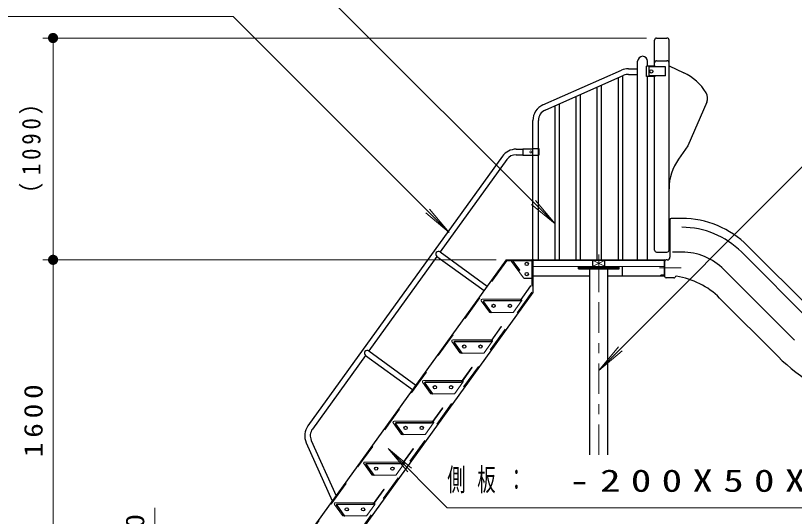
# Model space of a CAD drawing. Units: millimetres on the paper, scale 1:50. Extents: x -365 to 0, y 0 to 257.
# Drawn here: x -286.6 to -210, y 116.2 to 165.4 of the extents above; entities that cross this region are included whole.
import ezdxf

# ---------------------------------------------------------------- set-up
doc = ezdxf.new("R2010")
doc.units = ezdxf.units.MM
doc.linetypes.add('USER1', pattern=[4.5, 2.5, -2])
doc.linetypes.add('USER2', pattern=[6, 3, -1, 1, -1])
doc.layers.add('LY_1', color=7, linetype='Continuous', lineweight=13)
doc.styles.add('ＭＳ ゴシック', font='')
doc.styles.get('ＭＳ ゴシック').set_extended_font_data('MS Gothic')

# ---------------------------------------------------------------- blocks, each defined once
blk = doc.blocks.new('filled_dot')
at = {"color": 0, "linetype": 'Continuous', "lineweight": -2, "const_width": 1.25}
blk.add_lwpolyline([(-0.625, 0, 1), (0.625, 0, 1)], format="xyb", close=True, dxfattribs=at)

msp = doc.modelspace()

# ---------------------------------------------------------------- linework, layer by layer
at = {"layer": 'LY_1'}
for p, q in [((-260.6, 171.938), (-233.559, 144.898)), ((-308.659, 165.3), (-265.218, 165.3)), ((-265.218, 165.3), (-243.97, 144.053)), ((-224.56, 163.173), (-283.949, 163.173)), ((-282.949, 141.373), (-282.949, 163.173)), ((-200.102, 159.649), (-229.24, 130.511)), ((-233.559, 144.898), (-235.487, 147.196)), ((-233.559, 144.898), (-235.857, 146.826)), ((-243.97, 144.053), (-246.268, 145.981)), ((-243.97, 144.053), (-245.899, 146.351)), ((-239.361, 141.373), (-283.949, 141.373)), ((-239.361, 141.373), (-283.949, 141.373)), ((-282.949, 109.373), (-282.949, 141.373)), ((-236.67, 139.615), (-237.825, 141.215)), ((-237.059, 140.329), (-237.708, 141.227)), ((-237.022, 140.356), (-237.67, 141.254)), ((-237.633, 141.327), (-235.832, 141.327)), ((-229.803, 140.745), (-228.677, 141.309)), ((-228.677, 140.745), (-229.803, 141.309)), ((-237.059, 140.329), (-237.022, 140.356)), ((-235.694, 140.727), (-222.786, 140.727)), ((-235.96, 138.832), (-237, 137.392)), ((-235.923, 138.805), (-236.963, 137.365)), ((-235.96, 138.832), (-235.923, 138.805)), ((-240.021, 136.242), (-240.815, 137.342)), ((-240.734, 137.501), (-236.922, 137.501)), ((-239.831, 136.167), (-240.597, 137.227)), ((-239.793, 136.194), (-240.559, 137.254)), ((-240.522, 137.373), (-237.038, 137.373)), ((-240.522, 137.327), (-237.038, 137.327)), ((-236.844, 137.342), (-237.639, 136.242)), ((-239.94, 136.201), (-237.72, 136.201)), ((-239.831, 136.167), (-239.793, 136.194)), ((-238.849, 134.832), (-239.889, 133.392)), ((-238.812, 134.805), (-239.852, 133.365)), ((-238.849, 134.832), (-238.812, 134.805)), ((-243.623, 133.501), (-239.81, 133.501)), ((-243.411, 133.373), (-239.926, 133.373)), ((-242.91, 132.242), (-243.704, 133.342)), ((-242.72, 132.167), (-243.485, 133.227)), ((-242.682, 132.194), (-243.448, 133.254)), ((-243.411, 133.327), (-239.926, 133.327)), ((-239.733, 133.342), (-240.527, 132.242)), ((-229.24, 130.511), (-227.312, 132.809)), ((-242.828, 132.201), (-240.609, 132.201)), ((-242.72, 132.167), (-242.682, 132.194)), ((-229.24, 130.511), (-226.942, 132.44)), ((-241.738, 130.832), (-242.778, 129.392)), ((-241.701, 130.805), (-242.741, 129.365)), ((-241.738, 130.832), (-241.701, 130.805)), ((-245.798, 128.242), (-246.593, 129.342)), ((-246.512, 129.501), (-242.699, 129.501)), ((-245.609, 128.167), (-246.374, 129.227)), ((-245.571, 128.194), (-246.337, 129.254)), ((-246.3, 129.373), (-242.815, 129.373)), ((-246.3, 129.327), (-242.815, 129.327)), ((-242.622, 129.342), (-243.416, 128.242)), ((-245.717, 128.201), (-243.497, 128.201)), ((-245.609, 128.167), (-245.571, 128.194)), ((-244.627, 126.832), (-245.667, 125.392)), ((-244.59, 126.805), (-245.63, 125.365)), ((-244.627, 126.832), (-244.59, 126.805)), ((-248.687, 124.242), (-249.482, 125.342)), ((-249.401, 125.501), (-245.588, 125.501)), ((-248.497, 124.167), (-249.263, 125.227)), ((-248.46, 124.194), (-249.226, 125.254)), ((-249.189, 125.373), (-245.704, 125.373)), ((-249.189, 125.327), (-245.704, 125.327)), ((-245.511, 125.342), (-246.305, 124.242)), ((-248.606, 124.201), (-246.386, 124.201)), ((-248.497, 124.167), (-248.46, 124.194)), ((-249.98, 122.829), (-248.052, 120.531)), ((-249.98, 122.829), (-247.682, 120.901)), ((-244.157, 117.006), (-249.98, 122.829)), ((-247.516, 122.832), (-248.556, 121.392)), ((-247.478, 122.805), (-248.519, 121.365)), ((-247.516, 122.832), (-247.478, 122.805)), ((-251.576, 120.242), (-252.371, 121.342)), ((-252.29, 121.501), (-248.477, 121.501)), ((-251.386, 120.167), (-252.152, 121.227)), ((-251.349, 120.194), (-252.115, 121.254)), ((-252.078, 121.373), (-248.593, 121.373)), ((-252.078, 121.327), (-248.593, 121.327)), ((-248.4, 121.342), (-249.194, 120.242)), ((-251.495, 120.201), (-249.275, 120.201)), ((-251.386, 120.167), (-251.349, 120.194)), ((-250.405, 118.832), (-251.445, 117.392)), ((-250.367, 118.805), (-251.407, 117.365)), ((-250.405, 118.832), (-250.367, 118.805)), ((-254.465, 116.242), (-255.26, 117.342)), ((-255.178, 117.501), (-251.366, 117.501)), ((-254.966, 117.373), (-251.482, 117.373)), ((-254.966, 117.327), (-251.482, 117.327)), ((-251.289, 117.342), (-252.083, 116.242)), ((-272.949, 107.373), (-272.949, 116.999)), ((-254.275, 116.167), (-255.041, 117.227)), ((-254.238, 116.194), (-255.004, 117.254)), ((-244.157, 117.006), (-199.157, 117.006)), ((-254.384, 116.201), (-252.164, 116.201)), ((-254.275, 116.167), (-254.238, 116.194))]:
    msp.add_line(p, q, dxfattribs=at)
at = {"layer": 'LY_1', "lineweight": 25}
for p, q in [((-223.76, 160.391), (-223.76, 162.973)), ((-223.56, 163.173), (-222.54, 163.173)), ((-222.34, 142.333), (-222.34, 162.973)), ((-225.426, 141.373), (-225.426, 160.887)), ((-223.691, 160.391), (-224.54, 160.391)), ((-224.54, 159.391), (-224.54, 160.391)), ((-224.454, 160.391), (-224.454, 160.887)), ((-224.3, 159.451), (-224.3, 160.331)), ((-222.7, 160.331), (-224.3, 160.331)), ((-223.691, 160.331), (-223.691, 160.391)), ((-223.56, 160.933), (-222.54, 160.933)), ((-222.7, 159.451), (-222.7, 160.331)), ((-222.34, 160.423), (-220.891, 159.755)), ((-234.743, 156.59), (-227.014, 160.003)), ((-234.524, 156.093), (-226.795, 159.505)), ((-226.889, 141.373), (-226.889, 159.463)), ((-226.339, 160.145), (-225.426, 160.145)), ((-226.339, 159.601), (-225.426, 159.601)), ((-222.7, 159.451), (-224.3, 159.451)), ((-223.691, 159.391), (-223.691, 159.451)), ((-227.323, 141.373), (-227.323, 159.272)), ((-223.691, 159.391), (-224.54, 159.391)), ((-224.454, 141.373), (-224.454, 159.391)), ((-223.76, 142.333), (-223.76, 159.391)), ((-229.402, 141.373), (-229.402, 158.354)), ((-228.968, 141.373), (-228.968, 158.546)), ((-231.48, 141.373), (-231.48, 157.436)), ((-231.046, 141.373), (-231.046, 157.628)), ((-233.559, 141.373), (-233.559, 156.519)), ((-233.125, 141.373), (-233.125, 156.71)), ((-218.632, 156.877), (-220.479, 152.565)), ((-235.74, 141.373), (-235.74, 155.061)), ((-235.196, 141.373), (-235.196, 155.061)), ((-220.479, 152.565), (-221.405, 151.272)), ((-237.384, 152.245), (-236.74, 152.245)), ((-236.74, 152.293), (-235.788, 152.293)), ((-236.74, 152.293), (-236.74, 151.653)), ((-235.788, 152.303), (-235.148, 152.303)), ((-235.788, 152.303), (-235.788, 151.643)), ((-235.148, 152.303), (-235.148, 151.643)), ((-238.739, 151.552), (-257.869, 125.065)), ((-238.298, 151.234), (-244.861, 142.147)), ((-237.384, 151.701), (-236.74, 151.701)), ((-236.74, 151.653), (-235.788, 151.653)), ((-235.788, 151.643), (-235.148, 151.643)), ((-222.367, 145.135), (-222.367, 144.207)), ((-222.247, 145.313), (-222.247, 141.626)), ((-221.072, 145.433), (-222.127, 145.433)), ((-214.606, 142.755), (-207.669, 135.817)), ((-244.861, 142.147), (-240.222, 138.796)), ((-223.56, 142.133), (-222.54, 142.133)), ((-221.072, 142.133), (-221.983, 142.133)), ((-215.214, 142.147), (-208.277, 135.209)), ((-238.361, 141.373), (-258.54, 113.433)), ((-245.18, 141.706), (-251.887, 132.419)), ((-245.18, 141.706), (-240.54, 138.355)), ((-238.361, 141.373), (-235.832, 141.373)), ((-235.786, 141.281), (-235.786, 139.773)), ((-235.74, 141.287), (-235.74, 138.17)), ((-235.694, 139.773), (-235.694, 141.287)), ((-235.654, 141.373), (-222.826, 141.373)), ((-235.654, 141.327), (-222.826, 141.327)), ((-229.84, 140.819), (-229.84, 141.235)), ((-228.64, 140.819), (-228.64, 141.235)), ((-222.786, 139.773), (-222.786, 141.287)), ((-222.74, 139.713), (-222.74, 141.287)), ((-222.507, 141.366), (-222.62, 141.366)), ((-231.24, 140.607), (-231.24, 140.727)), ((-231.24, 140.487), (-231.24, 140.607)), ((-231.24, 140.607), (-227.24, 140.607)), ((-231.24, 140.487), (-227.24, 140.487)), ((-230.131, 122.198), (-230.131, 140.487)), ((-228.349, 122.198), (-228.349, 140.487)), ((-227.24, 140.607), (-227.24, 140.727)), ((-227.24, 140.487), (-227.24, 140.607)), ((-226.906, 139.773), (-226.906, 140.727)), ((-216.94, 140.421), (-210.002, 133.484)), ((-236.589, 139.573), (-235.84, 139.573)), ((-235.74, 139.773), (-235.786, 139.773)), ((-230.131, 139.773), (-235.694, 139.773)), ((-222.74, 139.773), (-228.349, 139.773)), ((-223.14, 139.773), (-223.14, 139.873)), ((-222.84, 139.873), (-223.14, 139.873)), ((-221.862, 139.593), (-222.62, 139.593)), ((-235.74, 138.17), (-255.527, 110.773)), ((-237.614, 137.327), (-239.614, 137.327)), ((-217.362, 137.619), (-211.614, 131.872)), ((-240.503, 133.327), (-242.503, 133.327)), ((-252.205, 131.978), (-257.428, 124.747)), ((-252.205, 131.978), (-247.566, 128.627)), ((-251.887, 132.419), (-247.248, 129.068)), ((-243.392, 129.327), (-245.392, 129.327)), ((-246.281, 125.327), (-248.281, 125.327)), ((-258.039, 123.402), (-255.472, 117.68)), ((-257.543, 123.624), (-255.104, 118.189)), ((-249.17, 121.327), (-251.17, 121.327)), ((-252.058, 117.327), (-254.058, 117.327))]:
    msp.add_line(p, q, dxfattribs=at)
at = {"layer": 'LY_1', "linetype": 'USER2'}
for p, q in [((-229.24, 138.9), (-229.24, 142.265)), ((-221.156, 140.573), (-223.272, 140.573)), ((-229.24, 122.198), (-229.24, 138.9))]:
    msp.add_line(p, q, dxfattribs=at)
at = {"layer": 'LY_1', "linetype": 'USER1'}
for p, q in [((-238.315, 141.283), (-258.45, 113.403)), ((-238.315, 141.283), (-235.83, 141.283)), ((-235.83, 141.283), (-235.83, 138.199)), ((-235.83, 138.199), (-255.573, 110.863))]:
    msp.add_line(p, q, dxfattribs=at)
at = {"layer": 'LY_1', "lineweight": 25}
for centre in [(-224.091, 159.891), (-236.34, 140.973), (-236.34, 139.973), (-239.601, 136.851), (-238.001, 136.851), (-242.49, 132.851), (-240.89, 132.851), (-245.379, 128.851), (-243.779, 128.851), (-248.268, 124.851), (-246.668, 124.851), (-251.157, 120.851), (-249.557, 120.851), (-254.046, 116.851), (-252.446, 116.851)]:
    msp.add_circle(centre, 0.16, dxfattribs=at)
at = {"layer": 'LY_1'}
msp.add_circle((-235.948, 151.973), 0.1, dxfattribs=at)
at = {"layer": 'LY_1', "lineweight": 25}
for centre, radius, start, end in [((-223.56, 162.973), 0.2, 90, 180), ((-222.54, 162.973), 0.2, 0, 90), ((-224.94, 160.887), 0.486, 0, 180), ((-223.56, 160.733), 0.2, 90, 180), ((-222.54, 160.733), 0.2, 0, 90), ((-226.339, 158.473), 1.672, 90, 113.82161), ((-226.339, 158.473), 1.128, 90, 113.82161), ((-222.983, 155.214), 5, 30.92221, 65.26068), ((-219.552, 157.27), 1, 336.86307, 30.92221), ((-234.068, 155.061), 1.672, 113.82161, 180), ((-234.068, 155.061), 1.128, 113.82161, 180), ((-237.384, 150.573), 1.672, 90, 144.16234), ((-237.384, 150.573), 1.128, 90, 144.16234), ((-217.34, 148.361), 5, 144.39388, 180), ((-222.307, 145.135), 0.06, 90, 180), ((-222.307, 145.255), 0.06, 270, 0), ((-222.127, 145.313), 0.12, 90, 180), ((-221.072, 136.289), 9.144, 45, 90), ((-222.307, 144.207), 0.06, 180, 270), ((-222.307, 144.087), 0.06, 0, 90), ((-221.072, 136.289), 8.284, 45, 90), ((-245.02, 141.926), 0.272, 54.16235, 234.16235), ((-223.56, 142.333), 0.2, 180, 270), ((-222.54, 142.333), 0.2, 270, 0), ((-221.072, 136.289), 5.844, 45, 90), ((-235.832, 141.281), 0.092, 0, 90), ((-235.654, 141.287), 0.086, 90, 180), ((-235.654, 141.287), 0.04, 90, 180), ((-229.748, 141.235), 0.092, 90, 180), ((-228.732, 141.235), 0.092, 0, 90), ((-222.826, 141.287), 0.086, 0, 90), ((-222.826, 141.287), 0.04, 0, 90), ((-222.62, 141.246), 0.12, 90, 180), ((-222.507, 141.626), 0.26, 270, 0), ((-229.748, 140.819), 0.092, 180, 270), ((-228.732, 140.819), 0.092, 270, 0), ((-235.84, 139.673), 0.1, 270, 0), ((-222.62, 139.713), 0.12, 180, 270), ((-221.862, 139.713), 0.12, 270, 342.43905), ((-221.633, 139.641), 0.12, 81.2965, 162.43905), ((-222.78, 132.147), 7.701, 45.27958, 81.2965), ((-252.046, 132.198), 0.272, 54.16235, 234.16235), ((-199.027, 144.473), 17.811, 225.04917, 254.95083), ((-256.513, 124.086), 1.672, 144.16234, 204.16235), ((-256.513, 124.086), 1.128, 144.16234, 204.16235)]:
    msp.add_arc(centre, radius, start, end, dxfattribs=at)
at = {"layer": 'LY_1'}
for centre, radius, start, end in [((-237.744, 141.273), 0.1, 90, 215.83765), ((-237.633, 141.281), 0.092, 90, 215.83765), ((-237.633, 141.281), 0.046, 90, 215.83765), ((-235.832, 141.281), 0.046, 0, 90), ((-236.589, 139.673), 0.1, 215.83765, 270), ((-240.734, 137.401), 0.1, 90, 215.83765), ((-240.522, 137.281), 0.092, 90, 215.83765), ((-240.522, 137.281), 0.046, 90, 215.83765), ((-237.038, 137.419), 0.046, 270, 324.16235), ((-237.038, 137.419), 0.092, 270, 324.16235), ((-236.925, 137.401), 0.1, 324.16235, 59.69902), ((-239.94, 136.301), 0.1, 215.83765, 270), ((-237.72, 136.301), 0.1, 270, 324.16235), ((-243.623, 133.401), 0.1, 90, 215.83765), ((-243.411, 133.281), 0.092, 90, 215.83765), ((-239.926, 133.419), 0.046, 270, 324.16235), ((-239.926, 133.419), 0.092, 270, 324.16235), ((-239.814, 133.401), 0.1, 324.16235, 59.69902), ((-243.411, 133.281), 0.046, 90, 215.83765), ((-242.828, 132.301), 0.1, 215.83765, 270), ((-240.609, 132.301), 0.1, 270, 324.16235), ((-246.512, 129.401), 0.1, 90, 215.83765), ((-246.3, 129.281), 0.092, 90, 215.83765), ((-246.3, 129.281), 0.046, 90, 215.83765), ((-242.815, 129.419), 0.046, 270, 324.16235), ((-242.815, 129.419), 0.092, 270, 324.16235), ((-242.703, 129.401), 0.1, 324.16235, 59.69902), ((-245.717, 128.301), 0.1, 215.83765, 270), ((-243.497, 128.301), 0.1, 270, 324.16235), ((-249.401, 125.401), 0.1, 90, 215.83765), ((-249.189, 125.281), 0.092, 90, 215.83765), ((-249.189, 125.281), 0.046, 90, 215.83765), ((-245.704, 125.419), 0.046, 270, 324.16235), ((-245.704, 125.419), 0.092, 270, 324.16235), ((-245.592, 125.401), 0.1, 324.16235, 59.69902), ((-248.606, 124.301), 0.1, 215.83765, 270), ((-246.386, 124.301), 0.1, 270, 324.16235), ((-252.29, 121.401), 0.1, 90, 215.83765), ((-252.078, 121.281), 0.092, 90, 215.83765), ((-252.078, 121.281), 0.046, 90, 215.83765), ((-248.593, 121.419), 0.046, 270, 324.16235), ((-248.593, 121.419), 0.092, 270, 324.16235), ((-248.481, 121.401), 0.1, 324.16235, 59.69902), ((-251.495, 120.301), 0.1, 215.83765, 270), ((-249.275, 120.301), 0.1, 270, 324.16235), ((-255.178, 117.401), 0.1, 90, 215.83765), ((-254.966, 117.281), 0.092, 90, 215.83765), ((-254.966, 117.281), 0.046, 90, 215.83765), ((-251.482, 117.419), 0.046, 270, 324.16235), ((-251.482, 117.419), 0.092, 270, 324.16235), ((-251.37, 117.401), 0.1, 324.16235, 59.69902), ((-254.384, 116.301), 0.1, 215.83765, 270), ((-252.164, 116.301), 0.1, 270, 324.16235)]:
    msp.add_arc(centre, radius, start, end, dxfattribs=at)

# ---------------------------------------------------------------- block references
at = {"layer": 'LY_1', "xscale": 0.4, "yscale": 0.4}
for p, rotation in [((-282.949, 163.173), 270), ((-282.949, 141.373), 270), ((-282.949, 141.373), 90)]:
    msp.add_blockref('filled_dot', p, dxfattribs=dict(at, rotation=rotation))

# ---------------------------------------------------------------- texts
at = {"layer": 'LY_1', "char_height": 1.833, "attachment_point": 8, "rotation": 90, "style": 'ＭＳ ゴシック'}
for s, insert in [('\\T1.33;\\W0.9;（1090）', (-283.949, 152.683)), ('\\T1.33;\\W1.15;1600', (-283.949, 125.794)), ('\\T1.33;\\W1.15;100', (-273.949, 113.999))]:
    msp.add_mtext(s, dxfattribs=dict(at, insert=insert))
at = {"layer": 'LY_1', "char_height": 2.199, "attachment_point": 4, "style": 'ＭＳ ゴシック'}
for s, insert in [('\\T1.64;\\W0.6;側板：', (-244.157, 119.656)), ('\\T1.5;\\W1.35;-200X50X4.5', (-232.157, 119.656))]:
    msp.add_mtext(s, dxfattribs=dict(at, insert=insert))

doc.saveas('drawing.dxf')
